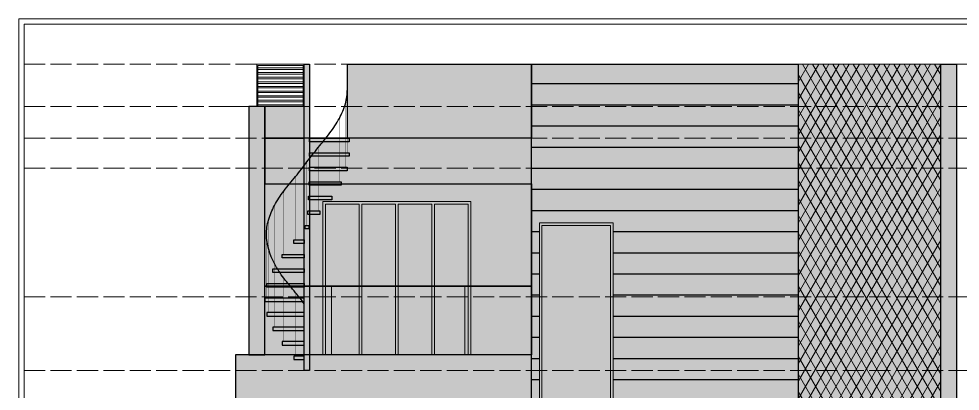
# Model space of a CAD drawing. Header units: millimetres. Extents: x 56222 to 152663, y -171621 to -121287.
# Drawn here: x 149950 to 150485, y -170906 to -170694 of the extents above; entities that cross this region are included whole.
import ezdxf

# ---------------------------------------------------------------- set-up
doc = ezdxf.new("R2010")
doc.units = ezdxf.units.MM
doc.header["$MEASUREMENT"] = 0
doc.linetypes.add('ACAD_ISO02W100', pattern=[15, 12, -3])
for name, color, linetype, lineweight in [('@~LEVEL GRID LINE', 43, 'ACAD_ISO02W100', 9), ('ELEVATION', 250, 'Continuous', 9), ('ELEVATION ( D~W~RaiL )', 250, 'Continuous', 9), ('ELEVATION ( HATCH )', 251, 'Continuous', 9), ('ELEVATION ( WALL COLOUR ) X_', 7, 'Continuous', 9), ('SECTION', 7, 'Continuous', 9), ('SECTION ( D~W~RaiL )', 250, 'Continuous', 18), ('SECTION ( GLASS  COLOUR ) X_', 7, 'Continuous', 9), ('X_SHEET', 7, 'Continuous', 9)]:
    doc.layers.add(name, color=color, linetype=linetype, lineweight=lineweight)
doc.layers.add('ELEVATION ( GLASS COLOUR ) X_', color=7, linetype='Continuous')
doc.layers.add('ELEVATION )~BOUNDRY ~( WALL COLOUR ) _', color=7, linetype='Continuous')

# ---------------------------------------------------------------- blocks, each defined once
blk = doc.blocks.new('SPRIAL STAIR')
at = {"layer": 'ELEVATION', "lineweight": 30}
h = blk.add_hatch(color=1, dxfattribs=at)
h.set_gradient(color1=(169, 105, 75), color2=(239, 226, 220), one_color=1, tint=0.9, name='CYLINDER')
h.paths.add_polyline_path([(1.5, 0), (-1.5, 0), (-1.5, 174), (1.5, 174)])
at = {"layer": 'ELEVATION', "lineweight": -3}
blk.add_lwpolyline([(1.5, 0), (-1.5, 0), (-1.5, 174), (1.5, 174)], close=True, dxfattribs=at)
at = {"layer": 'ELEVATION', "color": 32, "const_width": 0.18}
for points in [[(23, 132), (23, 168)], [(23, 123.75), (23, 159.75)], [(21.83, 115.5), (21.83, 151.5)], [(18.42, 107.25), (18.42, 143.25)], [(13.11, 99), (13.11, 135)], [(6.42, 90.75), (6.42, 126.75)], [(0, 82.5), (0, 118.5)], [(-6.42, 74.25), (-6.42, 110.25)], [(-13.11, 66), (-13.11, 102)], [(-18.42, 57.75), (-18.42, 93.75)], [(-21.83, 49.5), (-21.83, 85.5)], [(-23, 41.25), (-23, 77.25)], [(-21.83, 33), (-21.83, 69)], [(-18.42, 24.75), (-18.42, 60.75)], [(-13.11, 16.5), (-13.11, 52.5)], [(-6.42, 8.25), (-6.42, 44.25)]]:
    blk.add_lwpolyline(points, dxfattribs=at)
at = {"layer": 'ELEVATION', "color": 32, "lineweight": -3}
for points in [[(1.5, 132), (24, 132), (24, 130), (1.5, 130)], [(1.5, 123.75), (24, 123.75), (24, 121.75), (1.5, 121.75)], [(1.43, 115.5), (22.83, 115.5), (22.83, 113.5), (1.43, 113.5)], [(1.21, 107.25), (19.42, 107.25), (19.42, 105.25), (1.21, 105.25)], [(0.88, 99), (14.11, 99), (14.11, 97), (0.88, 97)], [(0.46, 90.75), (7.42, 90.75), (7.42, 88.75), (0.46, 88.75)], [(-1, 82.5), (1, 82.5), (1, 80.5), (-1, 80.5)], [(-7.42, 74.25), (-1.5, 74.25), (-1.5, 72.25), (-7.42, 72.25)], [(-14.11, 66), (-1.5, 66), (-1.5, 64), (-14.11, 64)], [(-19.42, 57.75), (-1.5, 57.75), (-1.5, 55.75), (-19.42, 55.75)], [(-22.83, 49.5), (-1.5, 49.5), (-1.5, 47.5), (-22.83, 47.5)], [(-24, 39.25), (-1.5, 39.25), (-1.5, 41.25), (-24, 41.25)], [(-22.83, 31), (-1.5, 31), (-1.5, 33), (-22.83, 33)], [(-19.42, 22.75), (-1.5, 22.75), (-1.5, 24.75), (-19.42, 24.75)], [(-14.11, 14.5), (-1.5, 14.5), (-1.5, 16.5), (-14.11, 16.5)], [(-7.42, 6.25), (-1.5, 6.25), (-1.5, 8.25), (-7.42, 8.25)]]:
    blk.add_lwpolyline(points, close=True, dxfattribs=at)
at = {"layer": 'ELEVATION', "color": 32, "lineweight": 30}
blk.add_open_spline([(-1.5, 37.97), (-3.11, 40.08), (-6.9, 44.99), (-13.12, 52.15), (-20.03, 62.59), (-23.89, 74.3), (-22.13, 85.81), (-18.51, 94.14), (-13.13, 102.36), (-6.36, 110.13), (0, 118.5), (6.36, 126.87), (13.13, 134.64), (18.49, 142.86), (22.2, 151.19), (23.19, 159.73), (23.06, 165.25), (23, 168)], degree=3, knots=[2.475585, 2.475585, 2.475585, 2.475585, 10.451449, 21.073335, 30.884245, 48.009061, 56.342265, 65.268822, 75.079732, 85.701618, 96.153067, 106.604516, 117.226402, 127.037312, 135.963869, 144.297073, 152.547073, 152.547073, 152.547073, 152.547073], dxfattribs=at)

msp = doc.modelspace()

# ---------------------------------------------------------------- hatches: boundary and pattern name
at = {"layer": 'ELEVATION'}
h = msp.add_hatch(color=256, dxfattribs=at)
h.set_gradient(color1=(228, 222, 202), color2=(243, 240, 231), one_color=1, tint=0.93, name='CYLINDER')
h.paths.add_polyline_path([(150136.7422, -170720.0828), (150241.2422, -170720.0828), (150241.2422, -170762.0828), (150136.7422, -170762.0828)])
h = msp.add_hatch(color=256, dxfattribs=at)
h.set_gradient(color1=(153, 81, 71), color2=(176, 95, 84), one_color=1, tint=0.51)
h.paths.add_polyline_path([(150089.7422, -170744.0828), (150080.7422, -170744.0828), (150080.7422, -170885.0828), (150089.7422, -170885.0828)])
h = msp.add_hatch(color=256, dxfattribs=at)
h.set_gradient(color1=(228, 222, 202), color2=(243, 240, 231), one_color=1, tint=0.93, name='CYLINDER')
h.paths.add_polyline_path([(150112.2422, -170744.0828), (150089.7422, -170744.0828), (150089.7422, -170762.0828), (150112.2422, -170762.0828)])
at = {"layer": 'ELEVATION', "lineweight": 30}
h = msp.add_hatch(color=256, dxfattribs=at)
h.set_gradient(color1=(255, 207, 158), color2=(255, 232, 209), one_color=1, tint=0.91, name='CYLINDER')
h.paths.add_polyline_path([(150089.7422, -170788.0828), (150241.2422, -170788.0828), (150241.2422, -170885.0828), (150089.7422, -170885.0828)])
h.paths.add_polyline_path([(150122.7422, -170798.0828), (150206.7422, -170798.0828), (150206.7422, -170885.0828), (150122.7422, -170885.0828)], flags=16)
at = {"layer": 'ELEVATION ( D~W~RaiL )'}
h = msp.add_hatch(dxfattribs=at)
h.set_pattern_fill('ANSI32', color=256, scale=7, angle=135, style=0)
h.set_pattern_definition([(180, (150090.4422, -170744.0828), (-4e-16, -2.625), []), (180, (150089.5672, -170743.2078), (-4e-16, -2.625), [])])
h.paths.add_polyline_path([(150085.9422, -170744.0828), (150111.5422, -170744.0828), (150111.5422, -170720.7828), (150085.9422, -170720.7828)])
at = {"layer": 'ELEVATION ( GLASS COLOUR ) X_'}
h = msp.add_hatch(color=256, dxfattribs=at)
h.set_gradient(color1=(196, 215, 217), color2=(243, 247, 247), one_color=1, tint=0.96, name='CYLINDER')
h.paths.add_polyline_path([(150122.7422, -170798.0828), (150206.7422, -170798.0828), (150206.7422, -170885.0828), (150122.7422, -170885.0828)])
h = msp.add_hatch(color=5, dxfattribs=at)
h.set_gradient(color1=(196, 215, 217), color2=(243, 247, 247), one_color=1, tint=0.96, name='CYLINDER')
h.paths.add_polyline_path([(150245.7422, -170810.0828), (150287.7422, -170810.0828), (150287.7422, -171092.797), (150245.7422, -171092.797)])
at = {"layer": 'ELEVATION ( HATCH )', "lineweight": -3}
h = msp.add_hatch(dxfattribs=at)
h.set_pattern_fill('_USER', color=256, scale=12, style=0, pattern_type=0)
h.set_pattern_definition([(0, (7524.056, -3271.126), (0, 12), [])])
h.paths.add_polyline_path([(150392.7422, -171188.0828), (150241.2422, -171188.0828), (150241.2422, -170720.0828), (150392.7422, -170720.0828)])
h.paths.add_polyline_path([(150341.7422, -170996.797), (150383.7422, -170996.797), (150383.7422, -171092.797), (150341.7422, -171092.797)], flags=16)
h.paths.add_polyline_path([(150245.7422, -170810.0828), (150287.7422, -170810.0828), (150287.7422, -171092.797), (150245.7422, -171092.797)], flags=16)
at = {"layer": 'ELEVATION ( HATCH )'}
h = msp.add_hatch(dxfattribs=at)
h.set_pattern_fill('_USER', color=34, scale=5, angle=60, style=0, pattern_type=0)
h.set_pattern_definition([(60, (150388.242, -171188.083), (-4.330127, 2.5), [])])
h.paths.add_polyline_path([(150392.7422, -171188.0828), (150473.7422, -171188.0828), (150473.7422, -170719.9924), (150392.7422, -170720.0828)])
h = msp.add_hatch(dxfattribs=at)
h.set_pattern_fill('_USER', color=34, scale=5, angle=300, style=0, pattern_type=0)
h.set_pattern_definition([(300, (150388.242, -171188.083), (4.330127, 2.5), [])])
h.paths.add_polyline_path([(150392.7422, -171188.0828), (150473.7422, -171188.0828), (150473.7422, -170719.9924), (150392.7422, -170720.0828)])
at = {"layer": 'ELEVATION ( WALL COLOUR ) X_'}
h = msp.add_hatch(color=256, dxfattribs=at)
h.set_gradient(color1=(228, 222, 202), color2=(243, 240, 231), one_color=1, tint=0.93, name='CYLINDER')
h.paths.add_polyline_path([(150392.7422, -171188.0828), (150241.2422, -171188.0828), (150241.2422, -170720.0828), (150392.7422, -170720.0828)])
h.paths.add_polyline_path([(150245.7422, -170810.0828), (150287.7422, -170810.0828), (150287.7422, -171092.797), (150245.7422, -171092.797)], flags=16)
h.paths.add_polyline_path([(150341.7422, -170996.797), (150383.7422, -170996.797), (150383.7422, -171092.797), (150341.7422, -171092.797)], flags=16)
h = msp.add_hatch(color=256, dxfattribs=at)
h.set_gradient(color1=(236, 232, 218), color2=(248, 247, 242), one_color=1, tint=0.96, name='CYLINDER')
h.paths.add_polyline_path([(150392.7422, -171188.0828), (150473.7422, -171188.0828), (150473.7422, -170719.9924), (150392.7422, -170720.0828)])
h = msp.add_hatch(color=256, dxfattribs=at)
h.set_gradient(color1=(228, 222, 202), color2=(243, 240, 231), rotation=90, one_color=1, tint=0.93, name='CYLINDER')
h.paths.add_polyline_path([(150482.7422, -171194.0828), (150473.7422, -171194.0828), (150473.7422, -170720.0828), (150482.7422, -170720.0828)])
h = msp.add_hatch(color=256, dxfattribs=at)
h.set_gradient(color1=(154, 163, 167), color2=(184, 191, 193), rotation=90, one_color=1, tint=0.74, name='CYLINDER')
h.paths.add_polyline_path([(150241.2422, -170762.0828), (150089.7422, -170762.0828), (150089.7422, -170788.0828), (150241.2422, -170788.0828)])
h = msp.add_hatch(color=256, dxfattribs=at)
h.set_gradient(color1=(154, 163, 167), color2=(184, 191, 193), rotation=90, one_color=1, tint=0.74, name='CYLINDER')
h.paths.add_polyline_path([(150241.2422, -170885.0828), (150073.2422, -170885.0828), (150073.2422, -170911.0828), (150241.2422, -170911.0828)])
at = {"layer": 'SECTION ( GLASS  COLOUR ) X_'}
h = msp.add_hatch(color=5, dxfattribs=at)
h.set_gradient(color1=(196, 215, 217), color2=(243, 247, 247), rotation=90, one_color=1, tint=0.96, name='CYLINDER')
h.paths.add_polyline_path([(150241.2422, -170846.0828), (150089.7422, -170846.0828), (150089.7422, -170885.0828), (150241.2422, -170885.0828)])

# ---------------------------------------------------------------- linework, layer by layer
at = {"layer": '@~LEVEL GRID LINE'}
for p, q in [((149953.1184, -170720.0828), (150617.2936, -170720.0828)), ((149953.1184, -170744.0828), (150617.2936, -170744.0828)), ((149953.1184, -170762.0828), (150617.2936, -170762.0828)), ((149953.1184, -170852.0828), (150617.2936, -170852.0828)), ((149953.1184, -170894.0828), (150617.2936, -170894.0828))]:
    msp.add_line(p, q, dxfattribs=at)
at = {"layer": '@~LEVEL GRID LINE', "color": 6}
msp.add_line((149953.1184, -170779.0828), (150617.2936, -170779.0828), dxfattribs=at)
at = {"layer": 'ELEVATION'}
for p, q in [((150136.7422, -170720.0828), (150392.7422, -170720.0828)), ((150136.7422, -170762.0828), (150136.7422, -170720.0828)), ((150241.2422, -171050.0828), (150241.2422, -170720.0828)), ((150392.7422, -170720.0828), (150392.7422, -171194.0828)), ((150473.7422, -170720.0828), (150473.7422, -171194.0828)), ((150482.7422, -170720.0828), (150482.7422, -171194.0828)), ((150112.2422, -170744.0828), (150063.5323, -170744.0828)), ((150080.7422, -170885.0828), (150080.7422, -170744.0828)), ((150089.7422, -170744.0828), (150080.7422, -170744.0828)), ((150089.7422, -170885.0828), (150089.7422, -170744.0828)), ((150073.2422, -171043.0828), (150073.2422, -170885.0828)), ((150073.2422, -170911.0828), (150073.2422, -170885.0828)), ((150073.2422, -170885.0828), (150241.2422, -170885.0828))]:
    msp.add_line(p, q, dxfattribs=at)
at = {"layer": 'ELEVATION', "color": 253}
for p, q in [((150127.6172, -170846.0828), (150127.6172, -170885.0828)), ((150165.4922, -170846.0828), (150165.4922, -170885.0828)), ((150203.3672, -170846.0828), (150203.3672, -170885.0828))]:
    msp.add_line(p, q, dxfattribs=at)
at = {"layer": 'ELEVATION'}
for points in [[(150392.7422, -171188.0828), (150473.7422, -171188.0828), (150473.7422, -170719.9924), (150392.7422, -170720.0828)], [(150089.7422, -170788.0828), (150241.2422, -170788.0828), (150241.2422, -170762.0828), (150089.7422, -170762.0828)]]:
    msp.add_lwpolyline(points, close=True, dxfattribs=at)
at = {"layer": 'ELEVATION ( D~W~RaiL )'}
for points in [[(150085.2422, -170744.0828), (150112.2422, -170744.0828), (150112.2422, -170720.0828), (150085.2422, -170720.0828)], [(150085.9422, -170744.0828), (150111.5422, -170744.0828), (150111.5422, -170720.7828), (150085.9422, -170720.7828)], [(150122.7422, -170798.0828), (150206.7422, -170798.0828), (150206.7422, -170885.0828), (150122.7422, -170885.0828)], [(150124.2422, -170799.5828), (150143.3672, -170799.5828), (150143.3672, -170885.0828), (150124.2422, -170885.0828)], [(150144.8672, -170799.5828), (150163.9922, -170799.5828), (150163.9922, -170885.0828), (150144.8672, -170885.0828)], [(150165.4922, -170799.5828), (150184.6172, -170799.5828), (150184.6172, -170885.0828), (150165.4922, -170885.0828)], [(150186.1172, -170799.5828), (150205.2422, -170799.5828), (150205.2422, -170885.0828), (150186.1172, -170885.0828)], [(150245.7422, -170810.0828), (150287.7422, -170810.0828), (150287.7422, -171092.797), (150245.7422, -171092.797)], [(150247.2422, -170811.5828), (150286.2422, -170811.5828), (150286.2422, -171091.297), (150247.2422, -171091.297)]]:
    msp.add_lwpolyline(points, close=True, dxfattribs=at)
at = {"layer": 'ELEVATION ( GLASS COLOUR ) X_', "color": 45, "true_color": 0x9c8a6c, "const_width": 1}
msp.add_lwpolyline([(150089.7422, -170846.0828), (150241.2422, -170846.0828)], dxfattribs=at)
at = {"layer": 'ELEVATION )~BOUNDRY ~( WALL COLOUR ) _'}
for points in [[(150136.7422, -170720.0828), (150241.2422, -170720.0828), (150241.2422, -170762.0828), (150136.7422, -170762.0828)], [(150392.7422, -171188.0828), (150241.2422, -171188.0828), (150241.2422, -170720.0828), (150392.7422, -170720.0828)], [(150482.7422, -171194.0828), (150473.7422, -171194.0828), (150473.7422, -170720.0828), (150482.7422, -170720.0828)], [(150089.7422, -170744.0828), (150080.7422, -170744.0828), (150080.7422, -170885.0828), (150089.7422, -170885.0828)], [(150112.2422, -170744.0828), (150089.7422, -170744.0828), (150089.7422, -170762.0828), (150112.2422, -170762.0828)], [(150241.2422, -170762.0828), (150089.7422, -170762.0828), (150089.7422, -170788.0828), (150241.2422, -170788.0828)], [(150089.7422, -170788.0828), (150241.2422, -170788.0828), (150241.2422, -170885.0828), (150089.7422, -170885.0828)], [(150241.2422, -170885.0828), (150073.2422, -170885.0828), (150073.2422, -170911.0828), (150241.2422, -170911.0828)]]:
    msp.add_lwpolyline(points, close=True, dxfattribs=at)
at = {"layer": 'SECTION'}
msp.add_line((150241.2422, -170846.0828), (150089.7422, -170846.0828), dxfattribs=at)
at = {"layer": 'SECTION ( D~W~RaiL )'}
msp.add_lwpolyline([(150122.7422, -170885.0828), (150122.7422, -170798.0828), (150206.7422, -170798.0828), (150206.7422, -170885.0828), (150122.7422, -170885.0828)], dxfattribs=at)
at = {"layer": 'SECTION ( GLASS  COLOUR ) X_'}
msp.add_lwpolyline([(150241.2422, -170846.0828), (150089.7422, -170846.0828), (150089.7422, -170885.0828), (150241.2422, -170885.0828)], close=True, dxfattribs=at)
at = {"layer": 'X_SHEET'}
for points in [[(150717.2668, -171229.24), (149950.1184, -171229.24), (149950.1184, -170694.3072), (150717.2668, -170694.3072)], [(149953.1184, -171226.24), (150617.2936, -171226.24), (150617.2936, -170697.3072), (149953.1184, -170697.3072)]]:
    msp.add_lwpolyline(points, close=True, dxfattribs=at)

# ---------------------------------------------------------------- block references
at = {"layer": 'ELEVATION', "color": 1, "lineweight": 30}
msp.add_blockref('SPRIAL STAIR', (150113.7422, -170894.0828), dxfattribs=at)

doc.saveas('drawing.dxf')
